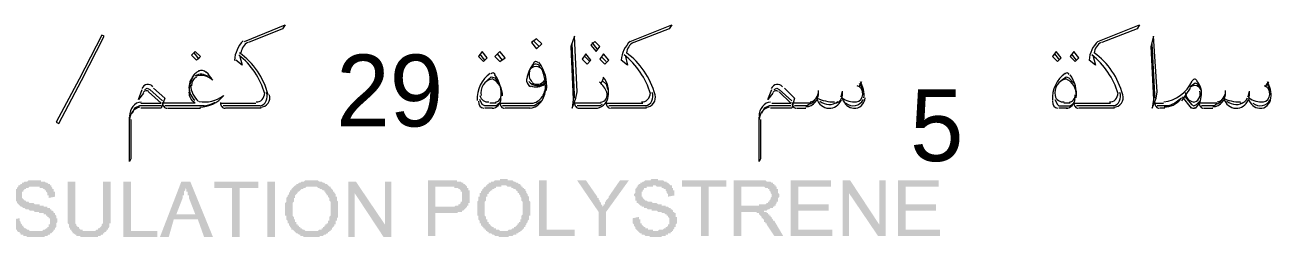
# Model space of a CAD drawing. Header units: inches. Extents: x -351 to 2582, y -266 to 144.
# Drawn here: x 283.45 to 285.149, y -57.506 to -57.216 of the extents above; entities that cross this region are included whole.
import ezdxf

# ---------------------------------------------------------------- set-up
doc = ezdxf.new("R2010")
doc.units = ezdxf.units.IN
doc.header["$MEASUREMENT"] = 0
doc.layers.add('PDF2_Geometry', color=7, linetype='Continuous')
doc.layers.add('WALL', color=7, linetype='Continuous')
doc.styles.add('XARAB', font='XARB.SHX', dxfattribs={"height": 0.2})

# ---------------------------------------------------------------- blocks, each defined once
blk = doc.blocks.new('A$C5888202B')
at = {"layer": 'PDF2_Geometry', "lineweight": -3}
for points in [[(2.1584, -2.5019), (2.1677, -2.5001), (2.1677, -2.5019), (2.1677, -2.5038), (2.1695, -2.5056), (2.1695, -2.5075), (2.1714, -2.5093), (2.1714, -2.5112), (2.1732, -2.5112), (2.1732, -2.513), (2.1751, -2.5149), (2.1769, -2.5149), (2.1788, -2.5167), (2.1806, -2.5167), (2.1824, -2.5186), (2.1843, -2.5186), (2.1861, -2.5186), (2.188, -2.5186), (2.1898, -2.5186), (2.1917, -2.5186), (2.1935, -2.5186), (2.1954, -2.5186), (2.1972, -2.5186), (2.1991, -2.5186), (2.2009, -2.5186), (2.2028, -2.5167), (2.2046, -2.5167), (2.2065, -2.5149), (2.2083, -2.5149), (2.2083, -2.513), (2.2102, -2.513), (2.2102, -2.5112), (2.2102, -2.5093), (2.212, -2.5093), (2.212, -2.5075), (2.212, -2.5056), (2.212, -2.5038), (2.212, -2.5019), (2.212, -2.5001), (2.2102, -2.5001), (2.2102, -2.4982), (2.2083, -2.4982), (2.2083, -2.4964), (2.2065, -2.4964), (2.2065, -2.4945), (2.2046, -2.4945), (2.2028, -2.4945), (2.2028, -2.4927), (2.2009, -2.4927), (2.1991, -2.4927), (2.1972, -2.4927), (2.1954, -2.4908), (2.1935, -2.4908), (2.1917, -2.4908), (2.1898, -2.4908), (2.188, -2.489), (2.1861, -2.489), (2.1843, -2.489), (2.1824, -2.489), (2.1806, -2.4871), (2.1788, -2.4871), (2.1769, -2.4871), (2.1751, -2.4853), (2.1732, -2.4853), (2.1714, -2.4834), (2.1695, -2.4834), (2.1677, -2.4816), (2.1658, -2.4797), (2.164, -2.4779), (2.164, -2.476), (2.1621, -2.4742), (2.1621, -2.4723), (2.1603, -2.4705), (2.1603, -2.4686), (2.1603, -2.4668), (2.1603, -2.4649), (2.1603, -2.4631), (2.1621, -2.4631), (2.1621, -2.4612), (2.1621, -2.4594), (2.1621, -2.4575), (2.164, -2.4575), (2.164, -2.4557), (2.1658, -2.4538), (2.1658, -2.452), (2.1677, -2.452), (2.1695, -2.4501), (2.1714, -2.4501), (2.1714, -2.4483), (2.1732, -2.4483), (2.1751, -2.4464), (2.1769, -2.4464), (2.1788, -2.4464), (2.1806, -2.4446), (2.1824, -2.4446), (2.1843, -2.4446), (2.1861, -2.4446), (2.188, -2.4446), (2.1898, -2.4446), (2.1917, -2.4446), (2.1935, -2.4446), (2.1954, -2.4446), (2.1972, -2.4446), (2.1991, -2.4446), (2.1991, -2.4464), (2.2009, -2.4464), (2.2028, -2.4464), (2.2046, -2.4464), (2.2065, -2.4483), (2.2083, -2.4483), (2.2102, -2.4501), (2.212, -2.4501), (2.212, -2.452), (2.2139, -2.452), (2.2139, -2.4538), (2.2157, -2.4557), (2.2157, -2.4575), (2.2176, -2.4575), (2.2176, -2.4594), (2.2176, -2.4612), (2.2194, -2.4612), (2.2194, -2.4631), (2.2194, -2.4649), (2.2194, -2.4668), (2.2194, -2.4686), (2.2102, -2.4705), (2.2102, -2.4686), (2.2102, -2.4668), (2.2083, -2.4668), (2.2083, -2.4649), (2.2083, -2.4631), (2.2065, -2.4612), (2.2065, -2.4594), (2.2046, -2.4594), (2.2046, -2.4575), (2.2028, -2.4575), (2.2009, -2.4557), (2.1991, -2.4557), (2.1972, -2.4557), (2.1972, -2.4538), (2.1954, -2.4538), (2.1935, -2.4538), (2.1917, -2.4538), (2.1898, -2.4538), (2.188, -2.4538), (2.1861, -2.4538), (2.1843, -2.4538), (2.1824, -2.4538), (2.1806, -2.4557), (2.1788, -2.4557), (2.1769, -2.4557), (2.1769, -2.4575), (2.1751, -2.4575), (2.1732, -2.4594), (2.1732, -2.4612), (2.1714, -2.4612), (2.1714, -2.4631), (2.1714, -2.4649), (2.1714, -2.4668), (2.1714, -2.4686), (2.1714, -2.4705), (2.1732, -2.4723), (2.1751, -2.4742), (2.1769, -2.4742), (2.1769, -2.476), (2.1788, -2.476), (2.1806, -2.476), (2.1824, -2.4779), (2.1843, -2.4779), (2.1861, -2.4779), (2.188, -2.4779), (2.1898, -2.4797), (2.1917, -2.4797), (2.1935, -2.4797), (2.1954, -2.4797), (2.1972, -2.4797), (2.1972, -2.4816), (2.1991, -2.4816), (2.2009, -2.4816), (2.2028, -2.4816), (2.2028, -2.4834), (2.2046, -2.4834), (2.2065, -2.4834), (2.2083, -2.4834), (2.2083, -2.4853), (2.2102, -2.4853), (2.212, -2.4853), (2.212, -2.4871), (2.2139, -2.4871), (2.2139, -2.489), (2.2157, -2.489), (2.2176, -2.4908), (2.2176, -2.4927), (2.2194, -2.4927), (2.2194, -2.4945), (2.2213, -2.4964), (2.2213, -2.4982), (2.2213, -2.5001), (2.2231, -2.5001), (2.2231, -2.5019), (2.2231, -2.5038), (2.2231, -2.5056), (2.2213, -2.5075), (2.2213, -2.5093), (2.2213, -2.5112), (2.2213, -2.513), (2.2194, -2.5149), (2.2194, -2.5167), (2.2176, -2.5167), (2.2176, -2.5186), (2.2157, -2.5204), (2.2139, -2.5223), (2.212, -2.5223), (2.212, -2.5241), (2.2102, -2.5241), (2.2083, -2.5259), (2.2065, -2.5259), (2.2046, -2.5259), (2.2046, -2.5278), (2.2028, -2.5278), (2.2009, -2.5278), (2.1991, -2.5278), (2.1972, -2.5278), (2.1954, -2.5278), (2.1935, -2.5278), (2.1917, -2.5278), (2.1898, -2.5278), (2.188, -2.5278), (2.1861, -2.5278), (2.1843, -2.5278), (2.1824, -2.5278), (2.1806, -2.5278), (2.1788, -2.5278), (2.1769, -2.5259), (2.1751, -2.5259), (2.1732, -2.5259), (2.1732, -2.5241), (2.1714, -2.5241), (2.1695, -2.5241), (2.1695, -2.5223), (2.1677, -2.5223), (2.1677, -2.5204), (2.1658, -2.5204), (2.164, -2.5186), (2.164, -2.5167), (2.1621, -2.5167), (2.1621, -2.5149), (2.1603, -2.513), (2.1603, -2.5112), (2.1584, -2.5093), (2.1584, -2.5075), (2.1584, -2.5056), (2.1584, -2.5038), (2.1584, -2.5019)], [(2.2897, -2.4464), (2.3008, -2.4464), (2.3008, -2.4927), (2.3008, -2.4945), (2.3008, -2.4964), (2.3008, -2.4982), (2.3008, -2.5001), (2.3008, -2.5019), (2.3008, -2.5038), (2.3008, -2.5056), (2.3008, -2.5075), (2.2989, -2.5075), (2.2989, -2.5093), (2.2989, -2.5112), (2.2989, -2.513), (2.2971, -2.5149), (2.2971, -2.5167), (2.2952, -2.5167), (2.2952, -2.5186), (2.2934, -2.5204), (2.2915, -2.5204), (2.2915, -2.5223), (2.2897, -2.5223), (2.2897, -2.5241), (2.2878, -2.5241), (2.286, -2.5259), (2.2841, -2.5259), (2.2823, -2.5259), (2.2823, -2.5278), (2.2804, -2.5278), (2.2786, -2.5278), (2.2767, -2.5278), (2.2749, -2.5278), (2.273, -2.5278), (2.2712, -2.5278), (2.2694, -2.5278), (2.2675, -2.5278), (2.2657, -2.5278), (2.2638, -2.5278), (2.262, -2.5278), (2.2601, -2.5278), (2.2583, -2.5278), (2.2564, -2.5278), (2.2564, -2.5259), (2.2546, -2.5259), (2.2527, -2.5259), (2.2509, -2.5259), (2.2509, -2.5241), (2.249, -2.5241), (2.2472, -2.5223), (2.2453, -2.5223), (2.2453, -2.5204), (2.2435, -2.5186), (2.2435, -2.5167), (2.2416, -2.5167), (2.2416, -2.5149), (2.2398, -2.513), (2.2398, -2.5112), (2.2398, -2.5093), (2.2379, -2.5075), (2.2379, -2.5056), (2.2379, -2.5038), (2.2379, -2.5019), (2.2379, -2.5001), (2.2379, -2.4982), (2.2379, -2.4964), (2.2379, -2.4945), (2.2379, -2.4927), (2.2379, -2.4464), (2.249, -2.4464), (2.249, -2.4927), (2.249, -2.4945), (2.249, -2.4964), (2.249, -2.4982), (2.249, -2.5001), (2.249, -2.5019), (2.249, -2.5038), (2.249, -2.5056), (2.249, -2.5075), (2.2509, -2.5093), (2.2509, -2.5112), (2.2527, -2.513), (2.2546, -2.513), (2.2546, -2.5149), (2.2564, -2.5167), (2.2583, -2.5167), (2.2601, -2.5167), (2.2601, -2.5186), (2.262, -2.5186), (2.2638, -2.5186), (2.2657, -2.5186), (2.2675, -2.5186), (2.2694, -2.5186), (2.2712, -2.5186), (2.273, -2.5186), (2.2749, -2.5186), (2.2767, -2.5186), (2.2786, -2.5186), (2.2804, -2.5167), (2.2823, -2.5167), (2.2823, -2.5149), (2.2841, -2.5149), (2.286, -2.513), (2.2878, -2.5112), (2.2878, -2.5093), (2.2897, -2.5075), (2.2897, -2.5056), (2.2897, -2.5038), (2.2897, -2.5019), (2.2897, -2.5001), (2.2897, -2.4982), (2.2897, -2.4964), (2.2897, -2.4945), (2.2897, -2.4927)], [(2.3193, -2.5278), (2.3193, -2.4464), (2.3304, -2.4464), (2.3304, -2.5186), (2.3692, -2.5186), (2.3692, -2.5278)], [(2.4783, -2.5278), (2.4783, -2.4557), (2.4524, -2.4557), (2.4524, -2.4464), (2.5171, -2.4464), (2.5171, -2.4557), (2.4894, -2.4557), (2.4894, -2.5278)], [(2.6484, -2.5278), (2.6484, -2.4464), (2.6595, -2.4464), (2.702, -2.5093), (2.702, -2.4464), (2.7113, -2.4464), (2.7113, -2.5278), (2.7002, -2.5278), (2.6576, -2.4631), (2.6576, -2.5278)], [(2.9276, -2.5259), (2.9276, -2.4446), (2.9387, -2.4446), (2.9387, -2.5167), (2.9794, -2.5167), (2.9794, -2.5259)], [(3.0145, -2.5259), (3.0145, -2.4908), (2.9831, -2.4446), (2.996, -2.4446), (3.0126, -2.4686), (3.0126, -2.4705), (3.0145, -2.4705), (3.0145, -2.4723), (3.0163, -2.4742), (3.0163, -2.476), (3.0182, -2.4779), (3.0182, -2.4797), (3.02, -2.4816), (3.02, -2.4834), (3.0219, -2.4816), (3.0219, -2.4797), (3.0237, -2.4797), (3.0237, -2.4779), (3.0237, -2.476), (3.0256, -2.476), (3.0256, -2.4742), (3.0274, -2.4723), (3.0293, -2.4705), (3.0293, -2.4686), (3.0459, -2.4446), (3.0589, -2.4446), (3.0256, -2.4908), (3.0256, -2.5259)], [(3.0644, -2.5001), (3.0737, -2.4982), (3.0737, -2.5001), (3.0737, -2.5019), (3.0755, -2.5019), (3.0755, -2.5038), (3.0755, -2.5056), (3.0755, -2.5075), (3.0774, -2.5075), (3.0774, -2.5093), (3.0792, -2.5112), (3.0811, -2.513), (3.0829, -2.513), (3.0829, -2.5149), (3.0848, -2.5149), (3.0866, -2.5149), (3.0866, -2.5167), (3.0884, -2.5167), (3.0903, -2.5167), (3.0921, -2.5167), (3.094, -2.5167), (3.094, -2.5186), (3.0958, -2.5186), (3.0977, -2.5186), (3.0995, -2.5186), (3.1014, -2.5186), (3.1032, -2.5167), (3.1051, -2.5167), (3.1069, -2.5167), (3.1088, -2.5167), (3.1106, -2.5149), (3.1125, -2.5149), (3.1125, -2.513), (3.1143, -2.513), (3.1162, -2.5112), (3.1162, -2.5093), (3.118, -2.5093), (3.118, -2.5075), (3.118, -2.5056), (3.118, -2.5038), (3.118, -2.5019), (3.118, -2.5001), (3.1162, -2.4982), (3.1162, -2.4964), (3.1143, -2.4964), (3.1143, -2.4945), (3.1125, -2.4945), (3.1106, -2.4927), (3.1088, -2.4927), (3.1069, -2.4927), (3.1069, -2.4908), (3.1051, -2.4908), (3.1032, -2.4908), (3.1014, -2.4908), (3.0995, -2.489), (3.0977, -2.489), (3.0958, -2.489), (3.094, -2.489), (3.0921, -2.489), (3.0921, -2.4871), (3.0903, -2.4871), (3.0884, -2.4871), (3.0866, -2.4871), (3.0848, -2.4853), (3.0829, -2.4853), (3.0811, -2.4853), (3.0811, -2.4834), (3.0792, -2.4834), (3.0774, -2.4834), (3.0774, -2.4816), (3.0755, -2.4816), (3.0737, -2.4797), (3.0718, -2.4779), (3.07, -2.4779), (3.07, -2.476), (3.07, -2.4742), (3.0681, -2.4742), (3.0681, -2.4723), (3.0681, -2.4705), (3.0681, -2.4686), (3.0663, -2.4668), (3.0663, -2.4649), (3.0681, -2.4631), (3.0681, -2.4612), (3.0681, -2.4594), (3.0681, -2.4575), (3.07, -2.4557), (3.07, -2.4538), (3.0718, -2.4538), (3.0718, -2.452), (3.0737, -2.4501), (3.0755, -2.4501), (3.0755, -2.4483), (3.0774, -2.4483), (3.0792, -2.4464), (3.0811, -2.4464), (3.0829, -2.4446), (3.0848, -2.4446), (3.0866, -2.4446), (3.0884, -2.4446), (3.0903, -2.4446), (3.0921, -2.4427), (3.094, -2.4427), (3.0958, -2.4427), (3.0977, -2.4427), (3.0995, -2.4427), (3.1014, -2.4427), (3.1014, -2.4446), (3.1032, -2.4446), (3.1051, -2.4446), (3.1069, -2.4446), (3.1088, -2.4446), (3.1106, -2.4464), (3.1125, -2.4464), (3.1143, -2.4464), (3.1143, -2.4483), (3.1162, -2.4483), (3.118, -2.4501), (3.1199, -2.452), (3.1217, -2.452), (3.1217, -2.4538), (3.1217, -2.4557), (3.1236, -2.4557), (3.1236, -2.4575), (3.1236, -2.4594), (3.1254, -2.4594), (3.1254, -2.4612), (3.1254, -2.4631), (3.1254, -2.4649), (3.1254, -2.4668), (3.1162, -2.4686), (3.1162, -2.4668), (3.1162, -2.4649), (3.1143, -2.4631), (3.1143, -2.4612), (3.1125, -2.4594), (3.1125, -2.4575), (3.1106, -2.4575), (3.1088, -2.4557), (3.1069, -2.4557), (3.1069, -2.4538), (3.1051, -2.4538), (3.1032, -2.4538), (3.1014, -2.4538), (3.0995, -2.4538), (3.0977, -2.452), (3.0958, -2.452), (3.094, -2.452), (3.094, -2.4538), (3.0921, -2.4538), (3.0903, -2.4538), (3.0884, -2.4538), (3.0866, -2.4538), (3.0848, -2.4538), (3.0848, -2.4557), (3.0829, -2.4557), (3.0811, -2.4557), (3.0811, -2.4575), (3.0792, -2.4594), (3.0792, -2.4612), (3.0774, -2.4612), (3.0774, -2.4631), (3.0774, -2.4649), (3.0774, -2.4668), (3.0774, -2.4686), (3.0792, -2.4686), (3.0792, -2.4705), (3.0811, -2.4723), (3.0829, -2.4742), (3.0848, -2.4742), (3.0866, -2.476), (3.0884, -2.476), (3.0903, -2.476), (3.0921, -2.476), (3.094, -2.4779), (3.0958, -2.4779), (3.0977, -2.4779), (3.0995, -2.4779), (3.1014, -2.4797), (3.1032, -2.4797), (3.1051, -2.4797), (3.1069, -2.4797), (3.1069, -2.4816), (3.1088, -2.4816), (3.1106, -2.4816), (3.1125, -2.4816), (3.1125, -2.4834), (3.1143, -2.4834), (3.1162, -2.4834), (3.118, -2.4853), (3.1199, -2.4853), (3.1199, -2.4871), (3.1217, -2.4871), (3.1236, -2.489), (3.1236, -2.4908), (3.1254, -2.4908), (3.1254, -2.4927), (3.1273, -2.4927), (3.1273, -2.4945), (3.1273, -2.4964), (3.1273, -2.4982), (3.1291, -2.4982), (3.1291, -2.5001), (3.1291, -2.5019), (3.1291, -2.5038), (3.1291, -2.5056), (3.1291, -2.5075), (3.1273, -2.5093), (3.1273, -2.5112), (3.1273, -2.513), (3.1254, -2.513), (3.1254, -2.5149), (3.1236, -2.5167), (3.1236, -2.5186), (3.1217, -2.5186), (3.1217, -2.5204), (3.1199, -2.5204), (3.1199, -2.5223), (3.118, -2.5223), (3.1162, -2.5223), (3.1162, -2.5241), (3.1143, -2.5241), (3.1125, -2.5241), (3.1125, -2.5259), (3.1106, -2.5259), (3.1088, -2.5259), (3.1069, -2.5259), (3.1069, -2.5278), (3.1051, -2.5278), (3.1032, -2.5278), (3.1014, -2.5278), (3.0995, -2.5278), (3.0977, -2.5278), (3.0958, -2.5278), (3.094, -2.5278), (3.0921, -2.5278), (3.0903, -2.5278), (3.0884, -2.5259), (3.0866, -2.5259), (3.0848, -2.5259), (3.0829, -2.5259), (3.0811, -2.5241), (3.0792, -2.5241), (3.0774, -2.5241), (3.0774, -2.5223), (3.0755, -2.5223), (3.0737, -2.5204), (3.0718, -2.5186), (3.07, -2.5167), (3.0681, -2.5149), (3.0681, -2.513), (3.0663, -2.5112), (3.0663, -2.5093), (3.0644, -2.5075), (3.0644, -2.5056), (3.0644, -2.5038), (3.0644, -2.5019), (3.0644, -2.5001)], [(3.1643, -2.5259), (3.1643, -2.4538), (3.1365, -2.4538), (3.1365, -2.4446), (3.2012, -2.4446), (3.2012, -2.4538), (3.1754, -2.4538), (3.1754, -2.5259)], [(3.2955, -2.5259), (3.2955, -2.4446), (3.3547, -2.4446), (3.3547, -2.4538), (3.3066, -2.4538), (3.3066, -2.4797), (3.351, -2.4797), (3.351, -2.489), (3.3066, -2.489), (3.3066, -2.5167), (3.3566, -2.5167), (3.3566, -2.5259)], [(3.3713, -2.5259), (3.3713, -2.4446), (3.3824, -2.4446), (3.425, -2.5093), (3.425, -2.4446), (3.4342, -2.4446), (3.4342, -2.5259), (3.4231, -2.5259), (3.3806, -2.4631), (3.3806, -2.5259)], [(3.4527, -2.5259), (3.4527, -2.4446), (3.5119, -2.4446), (3.5119, -2.4538), (3.4638, -2.4538), (3.4638, -2.4797), (3.5082, -2.4797), (3.5082, -2.489), (3.4638, -2.489), (3.4638, -2.5167), (3.5137, -2.5167), (3.5137, -2.5259)]]:
    blk.add_hatch(color=256, dxfattribs=at).paths.add_polyline_path(points)
h = blk.add_hatch(color=256, dxfattribs=at)
h.paths.add_polyline_path([(2.3729, -2.5278), (2.4043, -2.4464), (2.4173, -2.4464), (2.4506, -2.5278), (2.4376, -2.5278), (2.4284, -2.5019), (2.3932, -2.5019), (2.3858, -2.5278)], flags=0)
h.paths.add_polyline_path([(2.3969, -2.4945), (2.4247, -2.4945), (2.4154, -2.4705), (2.4154, -2.4686), (2.4154, -2.4668), (2.4136, -2.4668), (2.4136, -2.4649), (2.4136, -2.4631), (2.4136, -2.4612), (2.4117, -2.4612), (2.4117, -2.4594), (2.4117, -2.4575), (2.4099, -2.4557), (2.4099, -2.4538), (2.4099, -2.4557), (2.4099, -2.4575), (2.4099, -2.4594), (2.408, -2.4612), (2.408, -2.4631), (2.408, -2.4649), (2.408, -2.4668), (2.4062, -2.4668), (2.4062, -2.4686), (2.4062, -2.4705)], flags=0)
h = blk.add_hatch(color=256, dxfattribs=at)
h.paths.add_polyline_path([(2.5559, -2.4871), (2.5559, -2.4853), (2.5559, -2.4834), (2.5559, -2.4816), (2.5559, -2.4797), (2.5559, -2.4779), (2.5578, -2.476), (2.5578, -2.4742), (2.5578, -2.4723), (2.5578, -2.4705), (2.5596, -2.4686), (2.5596, -2.4668), (2.5615, -2.4649), (2.5615, -2.4631), (2.5633, -2.4612), (2.5633, -2.4594), (2.5652, -2.4594), (2.5652, -2.4575), (2.567, -2.4557), (2.5689, -2.4538), (2.5707, -2.452), (2.5726, -2.452), (2.5726, -2.4501), (2.5744, -2.4501), (2.5763, -2.4483), (2.5781, -2.4483), (2.58, -2.4464), (2.5818, -2.4464), (2.5837, -2.4464), (2.5855, -2.4446), (2.5874, -2.4446), (2.5892, -2.4446), (2.5911, -2.4446), (2.5929, -2.4446), (2.5948, -2.4446), (2.5966, -2.4446), (2.5985, -2.4446), (2.6003, -2.4446), (2.6022, -2.4446), (2.604, -2.4446), (2.6059, -2.4464), (2.6077, -2.4464), (2.6096, -2.4464), (2.6114, -2.4483), (2.6133, -2.4483), (2.6151, -2.4501), (2.617, -2.4501), (2.6188, -2.452), (2.6207, -2.4538), (2.6225, -2.4538), (2.6225, -2.4557), (2.6244, -2.4575), (2.6262, -2.4594), (2.6262, -2.4612), (2.6281, -2.4612), (2.6281, -2.4631), (2.6299, -2.4649), (2.6299, -2.4668), (2.6299, -2.4686), (2.6318, -2.4686), (2.6318, -2.4705), (2.6318, -2.4723), (2.6318, -2.4742), (2.6336, -2.476), (2.6336, -2.4779), (2.6336, -2.4797), (2.6336, -2.4816), (2.6336, -2.4834), (2.6336, -2.4853), (2.6336, -2.4871), (2.6336, -2.489), (2.6336, -2.4908), (2.6336, -2.4927), (2.6336, -2.4945), (2.6336, -2.4964), (2.6336, -2.4982), (2.6318, -2.5001), (2.6318, -2.5019), (2.6318, -2.5038), (2.6299, -2.5038), (2.6299, -2.5056), (2.6299, -2.5075), (2.6299, -2.5093), (2.6281, -2.5093), (2.6281, -2.5112), (2.6262, -2.513), (2.6244, -2.5149), (2.6244, -2.5167), (2.6225, -2.5167), (2.6225, -2.5186), (2.6207, -2.5186), (2.6207, -2.5204), (2.6188, -2.5204), (2.6188, -2.5223), (2.617, -2.5223), (2.6151, -2.5241), (2.6133, -2.5241), (2.6114, -2.5259), (2.6096, -2.5259), (2.6077, -2.5259), (2.6059, -2.5278), (2.604, -2.5278), (2.6022, -2.5278), (2.6003, -2.5278), (2.5985, -2.5278), (2.5966, -2.5278), (2.5948, -2.5278), (2.5929, -2.5278), (2.5911, -2.5278), (2.5892, -2.5278), (2.5874, -2.5278), (2.5855, -2.5278), (2.5837, -2.5278), (2.5818, -2.5259), (2.58, -2.5259), (2.5781, -2.5259), (2.5781, -2.5241), (2.5763, -2.5241), (2.5744, -2.5223), (2.5726, -2.5223), (2.5707, -2.5204), (2.5689, -2.5186), (2.567, -2.5167), (2.5652, -2.5167), (2.5652, -2.5149), (2.5633, -2.513), (2.5633, -2.5112), (2.5615, -2.5112), (2.5615, -2.5093), (2.5615, -2.5075), (2.5596, -2.5075), (2.5596, -2.5056), (2.5596, -2.5038), (2.5578, -2.5019), (2.5578, -2.5001), (2.5578, -2.4982), (2.5578, -2.4964), (2.5559, -2.4964), (2.5559, -2.4945), (2.5559, -2.4927), (2.5559, -2.4908), (2.5559, -2.489)], flags=0)
h.paths.add_polyline_path([(2.567, -2.4871), (2.567, -2.489), (2.567, -2.4908), (2.567, -2.4927), (2.567, -2.4945), (2.567, -2.4964), (2.5689, -2.4982), (2.5689, -2.5001), (2.5689, -2.5019), (2.5707, -2.5019), (2.5707, -2.5038), (2.5707, -2.5056), (2.5726, -2.5056), (2.5726, -2.5075), (2.5726, -2.5093), (2.5744, -2.5093), (2.5744, -2.5112), (2.5763, -2.5112), (2.5763, -2.513), (2.5781, -2.513), (2.5781, -2.5149), (2.58, -2.5149), (2.5818, -2.5167), (2.5837, -2.5167), (2.5855, -2.5186), (2.5874, -2.5186), (2.5892, -2.5186), (2.5911, -2.5186), (2.5929, -2.5186), (2.5948, -2.5186), (2.5966, -2.5186), (2.5985, -2.5186), (2.6003, -2.5186), (2.6022, -2.5186), (2.604, -2.5186), (2.6059, -2.5167), (2.6077, -2.5167), (2.6096, -2.5167), (2.6096, -2.5149), (2.6114, -2.5149), (2.6114, -2.513), (2.6133, -2.513), (2.6133, -2.5112), (2.6151, -2.5112), (2.6151, -2.5093), (2.617, -2.5093), (2.617, -2.5075), (2.6188, -2.5075), (2.6188, -2.5056), (2.6188, -2.5038), (2.6207, -2.5038), (2.6207, -2.5019), (2.6207, -2.5001), (2.6207, -2.4982), (2.6225, -2.4964), (2.6225, -2.4945), (2.6225, -2.4927), (2.6225, -2.4908), (2.6225, -2.489), (2.6225, -2.4871), (2.6225, -2.4853), (2.6225, -2.4834), (2.6225, -2.4816), (2.6225, -2.4797), (2.6225, -2.4779), (2.6225, -2.476), (2.6207, -2.4742), (2.6207, -2.4723), (2.6207, -2.4705), (2.6188, -2.4686), (2.6188, -2.4668), (2.617, -2.4668), (2.617, -2.4649), (2.6151, -2.4631), (2.6151, -2.4612), (2.6133, -2.4612), (2.6133, -2.4594), (2.6114, -2.4594), (2.6096, -2.4575), (2.6077, -2.4575), (2.6059, -2.4557), (2.604, -2.4557), (2.6022, -2.4538), (2.6003, -2.4538), (2.5985, -2.4538), (2.5966, -2.4538), (2.5948, -2.4538), (2.5929, -2.4538), (2.5911, -2.4538), (2.5892, -2.4538), (2.5874, -2.4538), (2.5855, -2.4557), (2.5837, -2.4557), (2.5818, -2.4575), (2.58, -2.4575), (2.5781, -2.4594), (2.5763, -2.4612), (2.5744, -2.4612), (2.5744, -2.4631), (2.5726, -2.4649), (2.5707, -2.4668), (2.5707, -2.4686), (2.5707, -2.4705), (2.5689, -2.4705), (2.5689, -2.4723), (2.5689, -2.4742), (2.5689, -2.476), (2.567, -2.4779), (2.567, -2.4797), (2.567, -2.4816), (2.567, -2.4834), (2.567, -2.4853), (2.567, -2.4871)], flags=0)
h = blk.add_hatch(color=256, dxfattribs=at)
h.paths.add_polyline_path([(2.7649, -2.5259), (2.7649, -2.4446), (2.7945, -2.4446), (2.7963, -2.4446), (2.7982, -2.4446), (2.8, -2.4446), (2.8019, -2.4446), (2.8037, -2.4446), (2.8056, -2.4446), (2.8074, -2.4446), (2.8074, -2.4464), (2.8093, -2.4464), (2.8111, -2.4464), (2.813, -2.4464), (2.8148, -2.4483), (2.8166, -2.4483), (2.8166, -2.4501), (2.8185, -2.4501), (2.8203, -2.452), (2.8222, -2.4538), (2.8222, -2.4557), (2.824, -2.4557), (2.824, -2.4575), (2.824, -2.4594), (2.8259, -2.4594), (2.8259, -2.4612), (2.8259, -2.4631), (2.8259, -2.4649), (2.8259, -2.4668), (2.8259, -2.4686), (2.8259, -2.4705), (2.8259, -2.4723), (2.8259, -2.4742), (2.8259, -2.476), (2.8259, -2.4779), (2.824, -2.4779), (2.824, -2.4797), (2.824, -2.4816), (2.8222, -2.4816), (2.8222, -2.4834), (2.8203, -2.4853), (2.8185, -2.4871), (2.8166, -2.489), (2.8148, -2.489), (2.8148, -2.4908), (2.813, -2.4908), (2.8111, -2.4908), (2.8093, -2.4908), (2.8074, -2.4927), (2.8056, -2.4927), (2.8037, -2.4927), (2.8019, -2.4927), (2.8, -2.4927), (2.7982, -2.4927), (2.7963, -2.4927), (2.776, -2.4927), (2.776, -2.5259)], flags=0)
h.paths.add_polyline_path([(2.776, -2.4834), (2.7963, -2.4834), (2.7982, -2.4834), (2.8, -2.4834), (2.8019, -2.4834), (2.8037, -2.4834), (2.8056, -2.4816), (2.8074, -2.4816), (2.8093, -2.4816), (2.8093, -2.4797), (2.8111, -2.4797), (2.813, -2.4779), (2.813, -2.476), (2.8148, -2.476), (2.8148, -2.4742), (2.8148, -2.4723), (2.8148, -2.4705), (2.8148, -2.4686), (2.8148, -2.4668), (2.8148, -2.4649), (2.8148, -2.4631), (2.8148, -2.4612), (2.813, -2.4612), (2.813, -2.4594), (2.8111, -2.4575), (2.8093, -2.4575), (2.8093, -2.4557), (2.8074, -2.4557), (2.8056, -2.4557), (2.8037, -2.4557), (2.8037, -2.4538), (2.8019, -2.4538), (2.8, -2.4538), (2.7982, -2.4538), (2.7963, -2.4538), (2.776, -2.4538)], flags=0)
h = blk.add_hatch(color=256, dxfattribs=at)
h.paths.add_polyline_path([(2.837, -2.4871), (2.837, -2.4853), (2.837, -2.4834), (2.837, -2.4816), (2.837, -2.4797), (2.837, -2.4779), (2.837, -2.476), (2.8388, -2.4742), (2.8388, -2.4723), (2.8388, -2.4705), (2.8388, -2.4686), (2.8407, -2.4686), (2.8407, -2.4668), (2.8407, -2.4649), (2.8407, -2.4631), (2.8425, -2.4631), (2.8425, -2.4612), (2.8444, -2.4594), (2.8444, -2.4575), (2.8462, -2.4575), (2.8462, -2.4557), (2.8481, -2.4538), (2.8499, -2.4538), (2.8499, -2.452), (2.8518, -2.452), (2.8518, -2.4501), (2.8536, -2.4501), (2.8536, -2.4483), (2.8555, -2.4483), (2.8573, -2.4483), (2.8573, -2.4464), (2.8592, -2.4464), (2.861, -2.4464), (2.8629, -2.4446), (2.8647, -2.4446), (2.8666, -2.4446), (2.8684, -2.4446), (2.8703, -2.4446), (2.8703, -2.4427), (2.8721, -2.4427), (2.874, -2.4427), (2.8758, -2.4427), (2.8777, -2.4427), (2.8795, -2.4427), (2.8814, -2.4427), (2.8814, -2.4446), (2.8832, -2.4446), (2.8851, -2.4446), (2.8869, -2.4446), (2.8888, -2.4446), (2.8906, -2.4464), (2.8925, -2.4464), (2.8943, -2.4483), (2.8962, -2.4483), (2.898, -2.4501), (2.8999, -2.4501), (2.8999, -2.452), (2.9017, -2.452), (2.9017, -2.4538), (2.9036, -2.4538), (2.9036, -2.4557), (2.9054, -2.4557), (2.9054, -2.4575), (2.9072, -2.4575), (2.9072, -2.4594), (2.9091, -2.4612), (2.9091, -2.4631), (2.9109, -2.4649), (2.9109, -2.4668), (2.9128, -2.4686), (2.9128, -2.4705), (2.9128, -2.4723), (2.9128, -2.4742), (2.9146, -2.476), (2.9146, -2.4779), (2.9146, -2.4797), (2.9146, -2.4816), (2.9146, -2.4834), (2.9146, -2.4853), (2.9146, -2.4871), (2.9146, -2.489), (2.9146, -2.4908), (2.9146, -2.4927), (2.9146, -2.4945), (2.9146, -2.4964), (2.9128, -2.4964), (2.9128, -2.4982), (2.9128, -2.5001), (2.9128, -2.5019), (2.9109, -2.5038), (2.9109, -2.5056), (2.9091, -2.5075), (2.9091, -2.5093), (2.9072, -2.5112), (2.9072, -2.513), (2.9054, -2.513), (2.9054, -2.5149), (2.9036, -2.5167), (2.9017, -2.5186), (2.8999, -2.5186), (2.8999, -2.5204), (2.898, -2.5204), (2.8962, -2.5223), (2.8943, -2.5223), (2.8943, -2.5241), (2.8925, -2.5241), (2.8906, -2.5241), (2.8888, -2.5259), (2.8869, -2.5259), (2.8851, -2.5259), (2.8832, -2.5259), (2.8832, -2.5278), (2.8814, -2.5278), (2.8795, -2.5278), (2.8777, -2.5278), (2.8758, -2.5278), (2.874, -2.5278), (2.8721, -2.5278), (2.8703, -2.5278), (2.8684, -2.5278), (2.8684, -2.5259), (2.8666, -2.5259), (2.8647, -2.5259), (2.8629, -2.5259), (2.861, -2.5241), (2.8592, -2.5241), (2.8573, -2.5223), (2.8555, -2.5223), (2.8536, -2.5223), (2.8536, -2.5204), (2.8518, -2.5204), (2.8518, -2.5186), (2.8499, -2.5186), (2.8499, -2.5167), (2.8481, -2.5167), (2.8481, -2.5149), (2.8462, -2.5149), (2.8462, -2.513), (2.8444, -2.513), (2.8444, -2.5112), (2.8425, -2.5112), (2.8425, -2.5093), (2.8425, -2.5075), (2.8407, -2.5075), (2.8407, -2.5056), (2.8407, -2.5038), (2.8388, -2.5019), (2.8388, -2.5001), (2.8388, -2.4982), (2.8388, -2.4964), (2.837, -2.4964), (2.837, -2.4945), (2.837, -2.4927), (2.837, -2.4908), (2.837, -2.489), (2.837, -2.4871)], flags=0)
h.paths.add_polyline_path([(2.8481, -2.4871), (2.8481, -2.489), (2.8481, -2.4908), (2.8481, -2.4927), (2.8481, -2.4945), (2.8481, -2.4964), (2.8499, -2.4982), (2.8499, -2.5001), (2.8499, -2.5019), (2.8518, -2.5019), (2.8518, -2.5038), (2.8518, -2.5056), (2.8536, -2.5056), (2.8536, -2.5075), (2.8555, -2.5093), (2.8573, -2.5112), (2.8592, -2.513), (2.861, -2.513), (2.861, -2.5149), (2.8629, -2.5149), (2.8647, -2.5149), (2.8647, -2.5167), (2.8666, -2.5167), (2.8684, -2.5167), (2.8703, -2.5186), (2.8721, -2.5186), (2.874, -2.5186), (2.8758, -2.5186), (2.8777, -2.5186), (2.8795, -2.5186), (2.8814, -2.5186), (2.8832, -2.5167), (2.8851, -2.5167), (2.8869, -2.5167), (2.8888, -2.5149), (2.8906, -2.5149), (2.8906, -2.513), (2.8925, -2.513), (2.8943, -2.5112), (2.8962, -2.5093), (2.8962, -2.5075), (2.898, -2.5075), (2.898, -2.5056), (2.8999, -2.5056), (2.8999, -2.5038), (2.8999, -2.5019), (2.9017, -2.5019), (2.9017, -2.5001), (2.9017, -2.4982), (2.9017, -2.4964), (2.9036, -2.4945), (2.9036, -2.4927), (2.9036, -2.4908), (2.9036, -2.489), (2.9036, -2.4871), (2.9036, -2.4853), (2.9036, -2.4834), (2.9036, -2.4816), (2.9036, -2.4797), (2.9036, -2.4779), (2.9036, -2.476), (2.9017, -2.4742), (2.9017, -2.4723), (2.9017, -2.4705), (2.8999, -2.4686), (2.8999, -2.4668), (2.898, -2.4649), (2.898, -2.4631), (2.8962, -2.4631), (2.8962, -2.4612), (2.8943, -2.4594), (2.8925, -2.4575), (2.8906, -2.4575), (2.8888, -2.4557), (2.8869, -2.4557), (2.8869, -2.4538), (2.8851, -2.4538), (2.8832, -2.4538), (2.8814, -2.4538), (2.8795, -2.452), (2.8777, -2.452), (2.8758, -2.452), (2.874, -2.452), (2.8721, -2.452), (2.8721, -2.4538), (2.8703, -2.4538), (2.8684, -2.4538), (2.8666, -2.4538), (2.8647, -2.4538), (2.8647, -2.4557), (2.8629, -2.4557), (2.861, -2.4575), (2.8592, -2.4575), (2.8592, -2.4594), (2.8573, -2.4594), (2.8555, -2.4612), (2.8536, -2.4631), (2.8536, -2.4649), (2.8518, -2.4649), (2.8518, -2.4668), (2.8518, -2.4686), (2.8499, -2.4686), (2.8499, -2.4705), (2.8499, -2.4723), (2.8499, -2.4742), (2.8481, -2.476), (2.8481, -2.4779), (2.8481, -2.4797), (2.8481, -2.4816), (2.8481, -2.4834), (2.8481, -2.4853)], flags=0)
h = blk.add_hatch(color=256, dxfattribs=at)
h.paths.add_polyline_path([(3.2123, -2.5259), (3.2123, -2.4446), (3.2493, -2.4446), (3.2512, -2.4446), (3.253, -2.4446), (3.2549, -2.4446), (3.2567, -2.4446), (3.2586, -2.4446), (3.2604, -2.4464), (3.2623, -2.4464), (3.2641, -2.4464), (3.266, -2.4464), (3.2678, -2.4483), (3.2696, -2.4483), (3.2696, -2.4501), (3.2715, -2.4501), (3.2715, -2.452), (3.2733, -2.452), (3.2733, -2.4538), (3.2752, -2.4538), (3.2752, -2.4557), (3.2752, -2.4575), (3.277, -2.4575), (3.277, -2.4594), (3.277, -2.4612), (3.277, -2.4631), (3.2789, -2.4649), (3.2789, -2.4668), (3.2789, -2.4686), (3.277, -2.4705), (3.277, -2.4723), (3.277, -2.4742), (3.277, -2.476), (3.2752, -2.476), (3.2752, -2.4779), (3.2733, -2.4797), (3.2733, -2.4816), (3.2715, -2.4816), (3.2715, -2.4834), (3.2696, -2.4834), (3.2696, -2.4853), (3.2678, -2.4853), (3.266, -2.4853), (3.2641, -2.4871), (3.2623, -2.4871), (3.2604, -2.489), (3.2586, -2.489), (3.2567, -2.489), (3.2549, -2.489), (3.2567, -2.489), (3.2567, -2.4908), (3.2586, -2.4908), (3.2604, -2.4908), (3.2604, -2.4927), (3.2623, -2.4927), (3.2623, -2.4945), (3.2641, -2.4945), (3.2641, -2.4964), (3.266, -2.4964), (3.266, -2.4982), (3.2678, -2.4982), (3.2678, -2.5001), (3.2696, -2.5019), (3.2696, -2.5038), (3.2715, -2.5038), (3.2844, -2.5259), (3.2715, -2.5259), (3.2604, -2.5093), (3.2604, -2.5075), (3.2586, -2.5075), (3.2586, -2.5056), (3.2567, -2.5056), (3.2567, -2.5038), (3.2567, -2.5019), (3.2549, -2.5019), (3.2549, -2.5001), (3.253, -2.5001), (3.253, -2.4982), (3.2512, -2.4964), (3.2493, -2.4945), (3.2493, -2.4927), (3.2475, -2.4927), (3.2456, -2.4927), (3.2456, -2.4908), (3.2438, -2.4908), (3.2419, -2.4908), (3.2401, -2.4908), (3.2382, -2.4908), (3.2364, -2.4908), (3.2234, -2.4908), (3.2234, -2.5259)], flags=0)
h.paths.add_polyline_path([(3.2234, -2.4816), (3.2475, -2.4816), (3.2493, -2.4816), (3.2493, -2.4797), (3.2512, -2.4797), (3.253, -2.4797), (3.2549, -2.4797), (3.2567, -2.4797), (3.2586, -2.4797), (3.2604, -2.4779), (3.2623, -2.4779), (3.2623, -2.476), (3.2641, -2.476), (3.2641, -2.4742), (3.266, -2.4723), (3.266, -2.4705), (3.2678, -2.4686), (3.2678, -2.4668), (3.2678, -2.4649), (3.266, -2.4631), (3.266, -2.4612), (3.2641, -2.4594), (3.2641, -2.4575), (3.2623, -2.4575), (3.2623, -2.4557), (3.2604, -2.4557), (3.2586, -2.4557), (3.2567, -2.4538), (3.2549, -2.4538), (3.253, -2.4538), (3.2512, -2.4538), (3.2493, -2.4538), (3.2234, -2.4538)], flags=0)
at = {"layer": 'PDF2_Geometry', "lineweight": 18}
for p, q in [((2.4968, -2.2412), (2.5559, -2.2172)), ((2.5522, -2.2227), (2.5023, -2.2431)), ((2.5559, -2.2172), (2.5522, -2.2227)), ((3.0607, -2.2412), (3.1217, -2.2172)), ((3.118, -2.2227), (3.0663, -2.2431)), ((3.1217, -2.2172), (3.118, -2.2227)), ((3.7448, -2.2412), (3.8059, -2.2172)), ((3.8022, -2.2227), (3.7504, -2.2431)), ((3.8059, -2.2172), (3.8022, -2.2227)), ((2.2878, -2.232), (2.2546, -2.2967)), ((2.2583, -2.2985), (2.2915, -2.2338)), ((2.2915, -2.2338), (2.2878, -2.232)), ((2.9239, -2.2375), (2.9165, -2.2431)), ((2.9276, -2.2486), (2.9202, -2.2412)), ((2.9313, -2.2449), (2.9239, -2.2375)), ((2.9794, -2.2338), (2.9738, -2.2486)), ((2.9831, -2.3152), (2.9794, -2.2338)), ((3.0089, -2.2412), (3.0034, -2.2468)), ((3.0163, -2.2486), (3.0089, -2.2412)), ((3.8262, -2.2338), (3.8225, -2.2486)), ((3.8317, -2.3152), (3.8262, -2.2338)), ((2.4247, -2.256), (2.4191, -2.2615)), ((2.4302, -2.2671), (2.4228, -2.2578)), ((2.4321, -2.2634), (2.4247, -2.256)), ((2.8444, -2.256), (2.8388, -2.2634)), ((2.8481, -2.2689), (2.8407, -2.2597)), ((2.8518, -2.2652), (2.8444, -2.256)), ((2.8703, -2.256), (2.8629, -2.2634)), ((2.874, -2.2689), (2.8666, -2.2597)), ((2.8777, -2.2652), (2.8703, -2.256)), ((2.9165, -2.2431), (2.9239, -2.2523)), ((2.9239, -2.2523), (2.9313, -2.2449)), ((2.9738, -2.2486), (2.9775, -2.3263)), ((2.9794, -2.3189), (2.9757, -2.2449)), ((2.996, -2.2597), (2.9905, -2.2671)), ((3.0034, -2.2689), (2.996, -2.2597)), ((3.0034, -2.2468), (3.0108, -2.256)), ((3.0126, -2.2523), (3.0052, -2.2431)), ((3.0108, -2.256), (3.0163, -2.2486)), ((3.0219, -2.2597), (3.0163, -2.2671)), ((3.0293, -2.2689), (3.0219, -2.2597)), ((3.6838, -2.256), (3.6783, -2.2634)), ((3.6894, -2.2689), (3.682, -2.2597)), ((3.6912, -2.2652), (3.6838, -2.256)), ((3.7097, -2.256), (3.7042, -2.2634)), ((3.7134, -2.2689), (3.706, -2.2597)), ((3.7171, -2.2652), (3.7097, -2.256)), ((3.8225, -2.2486), (3.8262, -2.3263)), ((3.828, -2.3189), (3.8243, -2.2449)), ((2.4191, -2.2615), (2.4265, -2.2689)), ((2.4265, -2.2689), (2.4321, -2.2634)), ((2.4931, -2.2763), (2.4838, -2.2689)), ((2.4894, -2.2615), (2.4931, -2.2763)), ((2.8388, -2.2634), (2.8462, -2.2708)), ((2.8462, -2.2708), (2.8518, -2.2652)), ((2.8629, -2.2634), (2.8703, -2.2708)), ((2.8703, -2.2708), (2.8777, -2.2652)), ((2.9905, -2.2671), (2.9978, -2.2745)), ((3.0015, -2.2708), (2.9942, -2.2634)), ((2.9978, -2.2745), (3.0034, -2.2689)), ((3.0163, -2.2671), (3.0237, -2.2745)), ((3.0256, -2.2708), (3.0182, -2.2634)), ((3.0237, -2.2745), (3.0293, -2.2689)), ((3.057, -2.2763), (3.0478, -2.2689)), ((3.0533, -2.2615), (3.057, -2.2763)), ((3.6783, -2.2634), (3.6857, -2.2708)), ((3.6857, -2.2708), (3.6912, -2.2652)), ((3.7042, -2.2634), (3.7116, -2.2708)), ((3.7116, -2.2708), (3.7171, -2.2652)), ((3.7411, -2.2763), (3.7319, -2.2689)), ((3.7374, -2.2615), (3.7411, -2.2763)), ((2.8518, -2.2985), (2.8573, -2.293)), ((2.8573, -2.293), (2.8629, -2.2948)), ((2.8629, -2.2948), (2.8684, -2.3022)), ((3.0219, -2.2948), (3.0182, -2.3022)), ((3.6912, -2.2985), (3.6986, -2.293)), ((3.6986, -2.293), (3.7023, -2.2948)), ((3.7023, -2.2948), (3.7097, -2.3022)), ((2.2546, -2.2967), (2.2213, -2.3595)), ((2.225, -2.3614), (2.2583, -2.2985)), ((2.3415, -2.3263), (2.347, -2.3115)), ((2.3507, -2.3115), (2.3544, -2.3096)), ((2.3544, -2.3096), (2.3581, -2.3115)), ((2.3581, -2.3115), (2.3766, -2.3281)), ((2.3636, -2.3096), (2.3803, -2.3244)), ((3.02, -2.2985), (3.0256, -2.3041)), ((3.0256, -2.3041), (3.0274, -2.3115)), ((3.2623, -2.3263), (3.2678, -2.3115)), ((3.2715, -2.3115), (3.2752, -2.3096)), ((3.2752, -2.3096), (3.2789, -2.3115)), ((3.2789, -2.3115), (3.2974, -2.3281)), ((3.2863, -2.3096), (3.3011, -2.3244)), ((3.3991, -2.3004), (3.3954, -2.3078)), ((3.8798, -2.3096), (3.8669, -2.3281)), ((3.8872, -2.3022), (3.8798, -2.3078)), ((3.8909, -2.3041), (3.8872, -2.3022)), ((3.8965, -2.3115), (3.8909, -2.3041)), ((3.9944, -2.3004), (3.9889, -2.3078)), ((2.3489, -2.317), (2.3415, -2.3263)), ((2.3452, -2.3318), (2.3747, -2.3318)), ((2.3747, -2.3318), (2.3563, -2.3152)), ((2.3803, -2.3244), (2.3747, -2.3392)), ((2.4247, -2.3318), (2.3766, -2.3318)), ((2.4616, -2.3318), (2.5134, -2.3318)), ((2.8444, -2.3337), (2.8407, -2.3263)), ((2.8647, -2.3318), (2.8555, -2.3318)), ((2.8684, -2.3318), (2.8647, -2.3355)), ((2.8703, -2.3318), (2.9146, -2.3318)), ((2.9313, -2.3281), (2.9202, -2.3355)), ((2.9757, -2.3392), (2.9812, -2.3244)), ((2.9775, -2.3263), (2.9757, -2.3392)), ((2.9794, -2.3244), (2.9794, -2.3189)), ((3.0182, -2.3318), (2.9794, -2.3318)), ((2.9812, -2.3244), (2.9831, -2.3152)), ((3.0256, -2.3318), (3.0792, -2.3318)), ((3.2696, -2.317), (3.2623, -2.3263)), ((3.2678, -2.3318), (3.2955, -2.3318)), ((3.2955, -2.3318), (3.2789, -2.3152)), ((3.3011, -2.3244), (3.2974, -2.3392)), ((3.3251, -2.3318), (3.2974, -2.3318)), ((3.682, -2.3263), (3.6857, -2.3337)), ((3.7042, -2.3318), (3.6949, -2.3318)), ((3.7042, -2.3355), (3.7097, -2.3318)), ((3.7097, -2.3318), (3.7633, -2.3318)), ((3.8243, -2.3392), (3.8299, -2.3244)), ((3.8262, -2.3263), (3.8243, -2.3392)), ((3.828, -2.3244), (3.828, -2.3189)), ((3.828, -2.3318), (3.841, -2.3318)), ((3.8299, -2.3244), (3.8317, -2.3152)), ((3.8576, -2.3318), (3.8484, -2.3355)), ((3.8669, -2.3244), (3.8576, -2.3318)), ((3.8817, -2.3392), (3.8687, -2.3226)), ((3.8724, -2.3226), (3.8817, -2.3337)), ((3.8891, -2.3337), (3.8946, -2.3281)), ((3.9186, -2.3318), (3.8928, -2.3318)), ((2.3359, -2.3392), (2.3322, -2.3466)), ((2.3433, -2.3355), (2.3359, -2.3392)), ((2.3747, -2.3355), (2.3433, -2.3355)), ((2.3747, -2.3392), (2.3452, -2.3392)), ((2.4376, -2.3355), (2.3803, -2.3355)), ((2.384, -2.3392), (2.4321, -2.3392)), ((2.519, -2.3355), (2.4653, -2.3355)), ((2.5208, -2.3392), (2.469, -2.3392)), ((2.8481, -2.3355), (2.8444, -2.3337)), ((2.8647, -2.3355), (2.8481, -2.3355)), ((2.8592, -2.3392), (2.8481, -2.3392)), ((2.9202, -2.3355), (2.874, -2.3355)), ((2.9146, -2.3392), (2.8777, -2.3392)), ((3.0163, -2.3355), (2.9831, -2.3355)), ((2.9868, -2.3392), (3.0108, -2.3392)), ((3.02, -2.3337), (3.0163, -2.3355)), ((3.0848, -2.3355), (3.0293, -2.3355)), ((3.0848, -2.3392), (3.033, -2.3392)), ((3.2567, -2.3392), (3.253, -2.3466)), ((3.2641, -2.3355), (3.2567, -2.3392)), ((3.2955, -2.3355), (3.2641, -2.3355)), ((3.2974, -2.3392), (3.266, -2.3392)), ((3.3214, -2.3355), (3.3011, -2.3355)), ((3.3048, -2.3392), (3.3177, -2.3392)), ((3.6857, -2.3337), (3.6875, -2.3355)), ((3.6875, -2.3355), (3.7042, -2.3355)), ((3.7005, -2.3392), (3.6875, -2.3392)), ((3.7689, -2.3355), (3.7134, -2.3355)), ((3.7689, -2.3392), (3.7171, -2.3392)), ((3.8484, -2.3355), (3.8317, -2.3355)), ((3.8428, -2.3392), (3.8354, -2.3392)), ((3.8817, -2.3337), (3.8854, -2.3355)), ((3.8854, -2.3355), (3.8891, -2.3337)), ((3.9168, -2.3355), (3.8965, -2.3355)), ((3.9002, -2.3392), (3.9131, -2.3392)), ((2.2213, -2.3595), (2.225, -2.3614)), ((2.3285, -2.4169), (2.3285, -2.3521)), ((2.3304, -2.3558), (2.3304, -2.4132)), ((3.2493, -2.4169), (3.2493, -2.3521)), ((3.2512, -2.3558), (3.2512, -2.4132)), ((2.3304, -2.4132), (2.3285, -2.4169)), ((3.2512, -2.4132), (3.2493, -2.4169))]:
    blk.add_line(p, q, dxfattribs=at)
for centre, radius, start, end in [((2.5253, -2.2712), 0.0433, 135.1224, 177.126), ((3.0904, -2.2719), 0.0427, 133.9813, 175.9849), ((3.7745, -2.2719), 0.0427, 133.9813, 175.9849), ((2.4159, -2.3507), 0.1153, 16.5535, 51.2117), ((2.9541, -2.3025), 0.045, 139.2608, 171.5498), ((2.923, -2.2902), 0.012, 27.627, 152.373), ((2.923, -2.281), 0.00646, 20.878, 151.0146), ((2.923, -2.2754), 0.00456, 49.2921, 143.2443), ((2.8798, -2.3067), 0.0589, 353.9147, 36.2241), ((2.9798, -2.3507), 0.1153, 16.5535, 51.2117), ((3.6639, -2.3507), 0.1153, 16.5535, 51.2117), ((2.4659, -2.316), 0.0504, 155.8763, 178.2803), ((2.4074, -2.3208), 0.0481, 28.5023, 45.9904), ((2.8258, -2.3179), 0.0463, 352.3793, 36.9512), ((2.8646, -2.3085), 0.0722, 3.7523, 18.8457), ((3.6671, -2.3179), 0.0463, 352.3793, 36.9512), ((2.8635, -2.3161), 0.021, 148.0258, 192.3458), ((2.923, -2.2838), 0.024, 250.6081, 302.8702), ((2.9914, -2.3293), 0.0376, 21.066, 49.0042), ((3.3135, -2.3161), 0.0228, 323.3719, 7.3498), ((3.3433, -2.3107), 0.028, 335.7541, 352.9126), ((3.3748, -2.3207), 0.0278, 17.9028, 39.5768), ((3.3654, -2.3198), 0.0374, 353.5961, 30.7486), ((3.7029, -2.3163), 0.021, 147.368, 191.688), ((3.8863, -2.3161), 0.0101, 11.1174, 133.5596), ((3.9088, -2.3161), 0.0228, 323.3719, 7.3498), ((3.9387, -2.3107), 0.028, 335.7541, 352.9126), ((3.9702, -2.3207), 0.0278, 17.9028, 39.5768), ((3.9607, -2.3198), 0.0374, 353.5961, 30.7486), ((2.4385, -2.285), 0.0449, 259.4785, 306.6212), ((2.4322, -2.2906), 0.0452, 276.8814, 298.57), ((2.5199, -2.3235), 0.0139, 270.0476, 17.0374), ((2.5142, -2.3216), 0.0158, 334.3963, 20.2737), ((2.8527, -2.318), 0.012, 192.5265, 277.0698), ((3.0171, -2.3198), 0.0102, 270.8939, 23.3946), ((3.0838, -2.3235), 0.0139, 270.0476, 17.0374), ((3.0782, -2.3216), 0.0158, 334.3963, 20.2737), ((3.3594, -2.2685), 0.0614, 245.2176, 270.2934), ((3.3519, -2.3119), 0.0217, 230.7091, 305.8534), ((3.389, -2.2964), 0.0335, 235.6725, 274.5259), ((3.3421, -2.3179), 0.0293, 345.969, 5.8448), ((3.3871, -2.3192), 0.0163, 228.8879, 280.7322), ((3.694, -2.318), 0.012, 192.5265, 277.0698), ((3.768, -2.3235), 0.0139, 269.9892, 17.0374), ((3.7623, -2.3216), 0.0158, 334.3963, 20.2737), ((3.8417, -2.3057), 0.0316, 269.9686, 319.6652), ((3.953, -2.2685), 0.0614, 245.2176, 270.2934), ((3.9473, -2.3119), 0.0217, 230.7091, 305.8534), ((3.9844, -2.2964), 0.0335, 235.6725, 274.5259), ((3.9374, -2.3179), 0.0293, 345.969, 5.8448), ((3.9824, -2.3192), 0.0163, 228.8879, 280.7322), ((3.8844, -2.3346), 0.00462, 219.1262, 308.4457)]:
    blk.add_arc(centre, radius, start, end, dxfattribs=at)
for points in [[(2.5314, -2.3196), (2.5246, -2.2942), (2.5096, -2.2723), (2.4895, -2.2582)], [(2.5015, -2.2429), (2.496, -2.2457), (2.4921, -2.2515), (2.4914, -2.2582)], [(3.0972, -2.3196), (3.0904, -2.2942), (3.0754, -2.2723), (3.0552, -2.2582)], [(3.0654, -2.2429), (3.0599, -2.2457), (3.0561, -2.2515), (3.0553, -2.2582)], [(3.7496, -2.2429), (3.744, -2.2457), (3.7402, -2.2515), (3.7394, -2.2582)], [(3.7813, -2.3196), (3.7745, -2.2942), (3.7596, -2.2723), (3.7394, -2.2582)], [(2.4242, -2.2899), (2.4187, -2.2943), (2.4154, -2.3013), (2.4154, -2.3087)], [(2.4263, -2.2935), (2.4217, -2.2952), (2.4187, -2.3005), (2.4192, -2.3061)], [(2.4305, -2.2848), (2.4256, -2.2866), (2.4217, -2.2904), (2.4194, -2.2954)], [(2.4437, -2.2933), (2.4382, -2.2886), (2.4306, -2.2879), (2.4245, -2.2917)], [(2.4502, -2.2982), (2.4433, -2.2917), (2.4339, -2.2895), (2.4253, -2.2924)], [(2.4407, -2.2869), (2.4375, -2.2839), (2.4331, -2.2829), (2.4292, -2.2845)], [(2.8559, -2.2884), (2.8434, -2.2967), (2.8362, -2.3119), (2.8371, -2.3278)], [(2.8635, -2.2896), (2.8619, -2.2871), (2.8593, -2.2867), (2.8574, -2.2886)], [(2.8739, -2.3211), (2.8744, -2.3101), (2.8682, -2.3), (2.8587, -2.2963)], [(2.9092, -2.2959), (2.9085, -2.3009), (2.911, -2.3058), (2.915, -2.3073)], [(2.9139, -2.2847), (2.9115, -2.2901), (2.913, -2.2969), (2.9174, -2.3003)], [(3.0287, -2.3223), (3.0305, -2.3119), (3.0278, -2.3013), (3.0213, -2.2937)], [(3.6972, -2.2884), (3.6847, -2.2967), (3.6775, -2.3119), (3.6783, -2.3278)], [(3.703, -2.2896), (3.7014, -2.2871), (3.6988, -2.2867), (3.6969, -2.2886)], [(3.7134, -2.3211), (3.7139, -2.3101), (3.7077, -2.3), (3.6981, -2.2963)], [(3.8895, -2.2985), (3.8886, -2.2972), (3.8872, -2.2965), (3.8859, -2.2967)], [(2.354, -2.3042), (2.3508, -2.3047), (2.3479, -2.307), (2.3464, -2.3104)], [(2.3567, -2.3144), (2.354, -2.3125), (2.3507, -2.3132), (2.3486, -2.3161)], [(2.3627, -2.3079), (2.3605, -2.3051), (2.3573, -2.3037), (2.354, -2.3042)], [(2.4154, -2.3087), (2.4154, -2.3161), (2.4187, -2.3231), (2.4242, -2.3274)], [(2.4175, -2.3055), (2.4185, -2.3149), (2.4227, -2.3234), (2.4293, -2.3294)], [(2.8581, -2.2968), (2.8531, -2.2975), (2.8486, -2.3004), (2.8457, -2.305)], [(2.9123, -2.3001), (2.9189, -2.3075), (2.9296, -2.3079), (2.9366, -2.3009)], [(2.913, -2.3392), (2.9253, -2.3385), (2.9354, -2.3277), (2.9367, -2.3136)], [(2.9172, -2.3015), (2.9231, -2.3059), (2.9311, -2.3045), (2.9356, -2.2983)], [(2.9308, -2.3242), (2.9351, -2.319), (2.9373, -2.3119), (2.9368, -2.3047)], [(3.2748, -2.3042), (3.2716, -2.3047), (3.2687, -2.307), (3.2672, -2.3104)], [(3.2775, -2.3144), (3.2748, -2.3125), (3.2715, -2.3132), (3.2694, -2.3161)], [(3.2835, -2.3079), (3.2813, -2.3051), (3.278, -2.3037), (3.2748, -2.3042)], [(3.3238, -2.3299), (3.3311, -2.329), (3.3366, -2.3217), (3.3362, -2.3133)], [(3.4009, -2.3188), (3.4013, -2.3128), (3.3978, -2.3075), (3.3929, -2.3062)], [(3.6975, -2.2968), (3.6925, -2.2975), (3.688, -2.3004), (3.6852, -2.305)], [(3.8411, -2.3297), (3.8587, -2.328), (3.8744, -2.3165), (3.8828, -2.2993)], [(3.8859, -2.2967), (3.8845, -2.2969), (3.8833, -2.2979), (3.8825, -2.2994)], [(3.8964, -2.3196), (3.8968, -2.3119), (3.8943, -2.3043), (3.8895, -2.2988)], [(3.8926, -2.3251), (3.8946, -2.3219), (3.8951, -2.3178), (3.8941, -2.3141)], [(3.9191, -2.3299), (3.9265, -2.329), (3.932, -2.3217), (3.9316, -2.3133)], [(3.9963, -2.3188), (3.9966, -2.3128), (3.9932, -2.3075), (3.9883, -2.3062)], [(2.3453, -2.33), (2.336, -2.3305), (2.3285, -2.3398), (2.3285, -2.3512)], [(2.3766, -2.3308), (2.3766, -2.3331), (2.3773, -2.3352), (2.3785, -2.3368)], [(2.4154, -2.3154), (2.4152, -2.322), (2.4185, -2.328), (2.4239, -2.3306)], [(2.4312, -2.3374), (2.4446, -2.3373), (2.4573, -2.3312), (2.4662, -2.3205)], [(2.4616, -2.3308), (2.4616, -2.3331), (2.4623, -2.3352), (2.4635, -2.3368)], [(2.5136, -2.3299), (2.5168, -2.3302), (2.5199, -2.3289), (2.5223, -2.3265)], [(2.5197, -2.3354), (2.5234, -2.3348), (2.5267, -2.3322), (2.5285, -2.3285)], [(2.5223, -2.3265), (2.5247, -2.324), (2.5262, -2.3205), (2.5263, -2.3168)], [(2.8388, -2.329), (2.8388, -2.3343), (2.8421, -2.3388), (2.8465, -2.3392)], [(2.8589, -2.3392), (2.8658, -2.3388), (2.8713, -2.3328), (2.872, -2.3251)], [(2.8636, -2.33), (2.8659, -2.33), (2.8681, -2.3289), (2.8697, -2.327)], [(2.8697, -2.327), (2.8713, -2.325), (2.8722, -2.3224), (2.8721, -2.3196)], [(2.8703, -2.3308), (2.8703, -2.3331), (2.8709, -2.3352), (2.8722, -2.3368)], [(2.9144, -2.3318), (2.9205, -2.3322), (2.9266, -2.3294), (2.9308, -2.3242)], [(2.9794, -2.3308), (2.9794, -2.3331), (2.98, -2.3352), (2.9813, -2.3368)], [(3.0094, -2.3392), (3.0185, -2.3394), (3.0266, -2.3326), (3.0287, -2.3229)], [(3.0256, -2.3308), (3.0256, -2.3331), (3.0262, -2.3352), (3.0275, -2.3368)], [(3.0775, -2.3299), (3.0807, -2.3302), (3.0839, -2.3289), (3.0863, -2.3265)], [(3.0836, -2.3354), (3.0873, -2.3348), (3.0906, -2.3322), (3.0924, -2.3285)], [(3.0863, -2.3265), (3.0887, -2.324), (3.0901, -2.3205), (3.0903, -2.3168)], [(3.2661, -2.33), (3.2567, -2.3305), (3.2493, -2.3398), (3.2493, -2.3512)], [(3.2974, -2.3308), (3.2974, -2.3331), (3.298, -2.3352), (3.2993, -2.3368)], [(3.3177, -2.3373), (3.3231, -2.3371), (3.3282, -2.3343), (3.3317, -2.3297)], [(3.3208, -2.3335), (3.325, -2.3328), (3.3289, -2.3303), (3.3314, -2.3264)], [(3.3336, -2.325), (3.3363, -2.3332), (3.3432, -2.3388), (3.3512, -2.3392)], [(3.3512, -2.3392), (3.3591, -2.3395), (3.3664, -2.3346), (3.3697, -2.3266)], [(3.3595, -2.3318), (3.3641, -2.3317), (3.3682, -2.3287), (3.3702, -2.3239)], [(3.3712, -2.3256), (3.3742, -2.3334), (3.3804, -2.3386), (3.3876, -2.3391)], [(3.3878, -2.3391), (3.3962, -2.3398), (3.4035, -2.333), (3.4045, -2.3237)], [(3.3901, -2.3352), (3.395, -2.3343), (3.3992, -2.3311), (3.4019, -2.3265)], [(3.3915, -2.3299), (3.3966, -2.3295), (3.4006, -2.3247), (3.4009, -2.3188)], [(3.6783, -2.329), (3.6782, -2.3343), (3.6816, -2.3388), (3.6859, -2.3392)], [(3.6984, -2.3392), (3.7052, -2.3388), (3.7108, -2.3328), (3.7115, -2.3251)], [(3.7031, -2.33), (3.7053, -2.33), (3.7075, -2.3289), (3.7091, -2.327)], [(3.7091, -2.327), (3.7107, -2.325), (3.7116, -2.3224), (3.7116, -2.3196)], [(3.7097, -2.3308), (3.7097, -2.3331), (3.7104, -2.3352), (3.7116, -2.3368)], [(3.7616, -2.3299), (3.7648, -2.3302), (3.768, -2.3289), (3.7704, -2.3265)], [(3.7677, -2.3354), (3.7714, -2.3348), (3.7747, -2.3322), (3.7766, -2.3285)], [(3.7704, -2.3265), (3.7728, -2.324), (3.7742, -2.3205), (3.7744, -2.3168)], [(3.828, -2.3308), (3.828, -2.3331), (3.8287, -2.3352), (3.8299, -2.3368)], [(3.8725, -2.3159), (3.8732, -2.3233), (3.8783, -2.3291), (3.8848, -2.3299)], [(3.8842, -2.33), (3.8875, -2.3301), (3.8906, -2.3282), (3.8926, -2.3251)], [(3.8874, -2.3393), (3.8927, -2.3345), (3.896, -2.3274), (3.8964, -2.3196)], [(3.8928, -2.3308), (3.8928, -2.3331), (3.8934, -2.3352), (3.8947, -2.3368)], [(3.9131, -2.3373), (3.9185, -2.3371), (3.9236, -2.3343), (3.9271, -2.3297)], [(3.9162, -2.3335), (3.9204, -2.3328), (3.9242, -2.3303), (3.9268, -2.3264)], [(3.929, -2.325), (3.9317, -2.3332), (3.9386, -2.3388), (3.9465, -2.3392)], [(3.9465, -2.3392), (3.9545, -2.3395), (3.9618, -2.3346), (3.965, -2.3266)], [(3.9531, -2.3318), (3.9576, -2.3317), (3.9617, -2.3287), (3.9637, -2.3239)], [(3.9647, -2.3256), (3.9677, -2.3334), (3.974, -2.3386), (3.9811, -2.3391)], [(3.9813, -2.3391), (3.9897, -2.3398), (3.9971, -2.333), (3.998, -2.3237)], [(3.9855, -2.3352), (3.9903, -2.3343), (3.9946, -2.3311), (3.9973, -2.3265)], [(3.9869, -2.3299), (3.9919, -2.3295), (3.9959, -2.3247), (3.9963, -2.3188)], [(2.3431, -2.3376), (2.3351, -2.3391), (2.3291, -2.3465), (2.3286, -2.3554)], [(2.3785, -2.3368), (2.3797, -2.3383), (2.3814, -2.3392), (2.3831, -2.3392)], [(2.4635, -2.3368), (2.4648, -2.3383), (2.4664, -2.3392), (2.4682, -2.3392)], [(2.8722, -2.3368), (2.8734, -2.3383), (2.875, -2.3392), (2.8768, -2.3392)], [(2.9813, -2.3368), (2.9825, -2.3383), (2.9841, -2.3392), (2.9859, -2.3392)], [(3.0275, -2.3368), (3.0287, -2.3383), (3.0304, -2.3392), (3.0321, -2.3392)], [(3.2639, -2.3376), (3.2559, -2.3391), (3.2499, -2.3465), (3.2493, -2.3554)], [(3.2993, -2.3368), (3.3005, -2.3383), (3.3022, -2.3392), (3.3039, -2.3392)], [(3.7116, -2.3368), (3.7128, -2.3383), (3.7145, -2.3392), (3.7162, -2.3392)], [(3.8299, -2.3368), (3.8312, -2.3383), (3.8328, -2.3392), (3.8345, -2.3392)], [(3.8947, -2.3368), (3.8959, -2.3383), (3.8975, -2.3392), (3.8993, -2.3392)]]:
    blk.add_open_spline(points, degree=3, dxfattribs=at)
blk.add_solid([(2.5301, -2.5278), (2.5301, -2.4464), (2.5412, -2.5278), (2.5412, -2.4464)], dxfattribs=at)
at = {"layer": 'PDF2_Geometry', "color": 7, "style": 'XARAB'}
for s, height, p in [('29', 0.10508, (2.6309, -2.3657)), ('5', 0.1051, (3.4701, -2.4165))]:
    blk.add_text(s, height=height, dxfattribs=at).set_placement(p)

msp = doc.modelspace()

# ---------------------------------------------------------------- block references
at = {"layer": 'WALL', "color": 0, "ltscale": 0.5, "xscale": 0.932005603524069, "yscale": 0.932005603524069, "zscale": 0.932005603524069}
msp.add_blockref('A$C5888202B', (281.4229, -55.15), dxfattribs=at)

doc.saveas('drawing.dxf')
